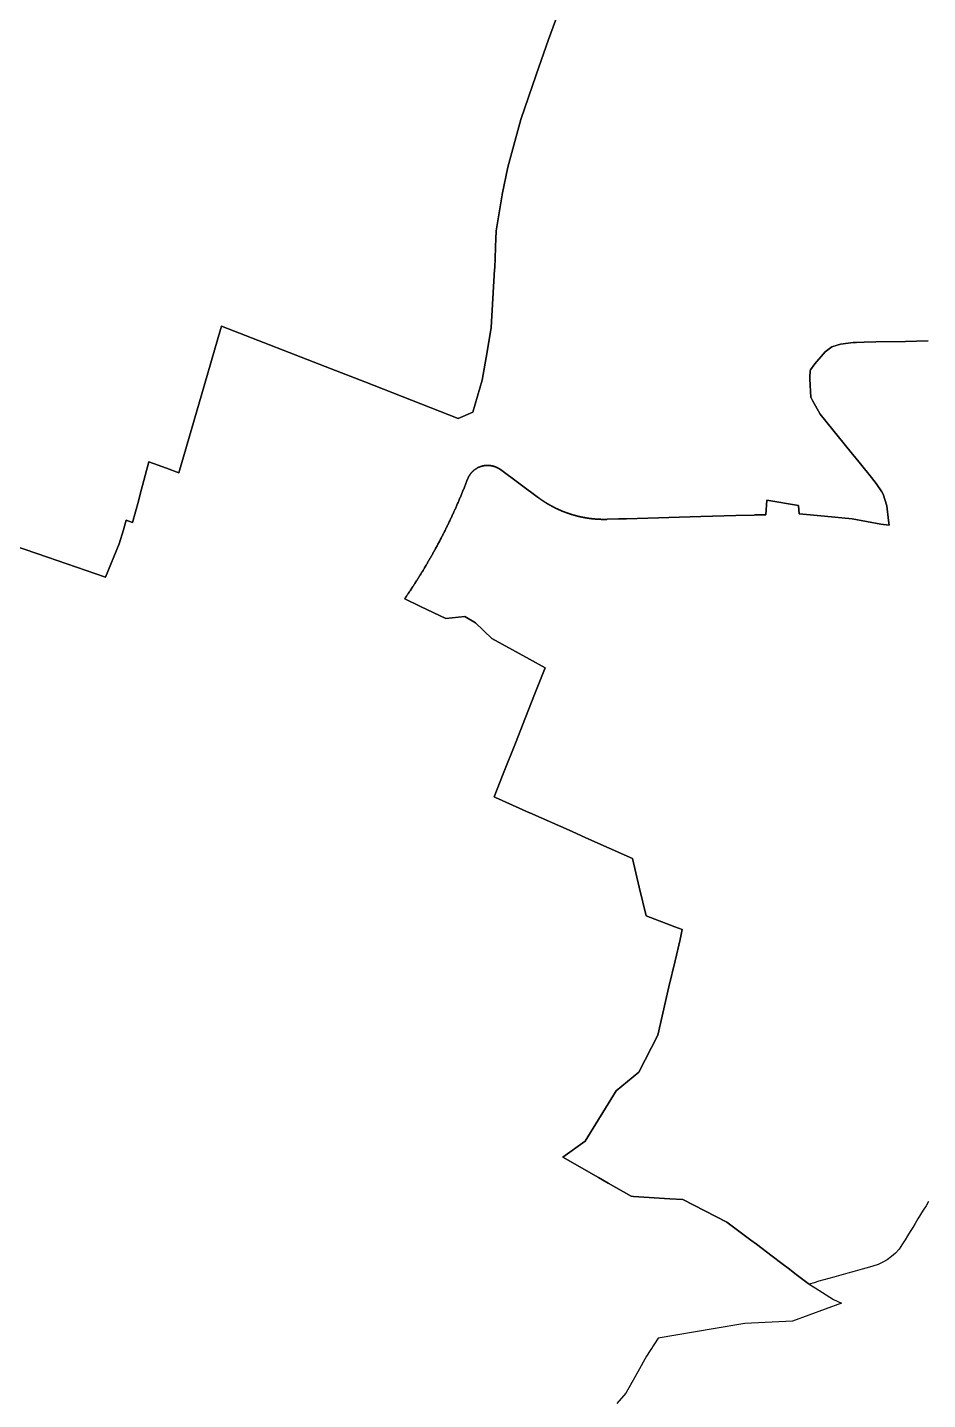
# Model space of a CAD drawing. Header units: inches. Extents: x 130170 to 284068, y 377793 to 804530.
# Drawn here: x 197570 to 199203, y 679098 to 681586 of the extents above; entities that cross this region are included whole.
import ezdxf

# ---------------------------------------------------------------- set-up
doc = ezdxf.new("R2010")
doc.units = ezdxf.units.IN
doc.header["$MEASUREMENT"] = 0
doc.layers.add('muni_il', color=7, linetype='Continuous')

msp = doc.modelspace()

# ---------------------------------------------------------------- linework, layer by layer
at = {"layer": 'muni_il'}
for points in [[(197481.8, 680667.7), (197606, 680625.5), (197711.4, 680589.1), (197711.4, 680589.3), (197735.8, 680649.4), (197743.6, 680675.1), (197743.7, 680675), (197745.6, 680681.4), (197748.8, 680692.2), (197760.2, 680688), (197770.8, 680726.9), (197774.3, 680739.9), (197790, 680798.3), (197821.9, 680786.9), (197844.4, 680778.6), (197885.7, 680921.4), (197919.6, 681038.4), (197921.4, 681044.2), (198120.4, 680966.6), (198181.7, 680943.6), (198351.2, 680876.6), (198351.3, 680876.6), (198377.5, 680888.2), (198394.5, 680946.1), (198403.4, 680997.9), (198410.7, 681041.8), (198416.9, 681146.9), (198417.3, 681149.9), (198419.5, 681204.5), (198420.1, 681214.7), (198420.2, 681216.9), (198431, 681282.6), (198431.1, 681282.7), (198430.8, 681282.8), (198441.2, 681332.5), (198464.5, 681419), (198492.5, 681500), (198514.8, 681563.8), (198585.2, 681755.1)], [(198585.2, 681755.1), (198514.8, 681563.8), (198492.5, 681500), (198464.5, 681419), (198441.2, 681332.5), (198430.8, 681282.8), (198431.1, 681282.7), (198431, 681282.6), (198420.2, 681216.9), (198420.1, 681214.7), (198419.5, 681204.5), (198417.3, 681149.9), (198416.9, 681146.9), (198410.7, 681041.8), (198403.4, 680997.9), (198394.5, 680946.1), (198377.5, 680888.2), (198351.3, 680876.6), (198351.2, 680876.6), (198181.7, 680943.6), (198120.4, 680966.6), (197921.4, 681044.2), (197919.6, 681038.4), (197885.7, 680921.4), (197844.4, 680778.6), (197821.9, 680786.9), (197790, 680798.3), (197774.3, 680739.9), (197770.8, 680726.9), (197760.2, 680688), (197748.8, 680692.2), (197745.6, 680681.4), (197743.7, 680675), (197743.6, 680675.1), (197735.8, 680649.4), (197711.4, 680589.3), (197711.4, 680589.1), (197606, 680625.5), (197481.8, 680667.7)], [(199203.8, 681017.4), (199182.7, 681017.1), (199162.5, 681016.6), (199108.7, 681015.8), (199087.6, 681015.2), (199073.7, 681014.9), (199067.7, 681014.8), (199044.5, 681011.9), (199031, 681007.4), (199028.7, 681006.5), (199016.8, 680997.6), (198998.1, 680976.1), (198990.3, 680965.2), (198989.4, 680963.9), (198989, 680951.3), (198988.9, 680948.6), (198991.1, 680915), (198991.1, 680914.8), (198991.1, 680914.8), (198991.2, 680914.6), (198993.9, 680909.7), (199007.8, 680884.6), (199063.9, 680815.3), (199080.7, 680794.6), (199100.7, 680769.8), (199109.5, 680758.8), (199119.4, 680744.1), (199122.3, 680739.5), (199128.6, 680718.4), (199131.9, 680691.9), (199132.7, 680683.6), (199118, 680685.1), (199065.7, 680695.1), (199015.4, 680699.8), (198969.5, 680704.1), (198968.6, 680719), (198910.8, 680728.7), (198909.1, 680702.1), (198908, 680702.1), (198907, 680702.1), (198906, 680702.1), (198904.9, 680702.1), (198903.9, 680702.1), (198902.9, 680702.1), (198901.8, 680702.1), (198900.8, 680702.1), (198899.8, 680702.1), (198898.7, 680702.1), (198897.7, 680702.1), (198896.7, 680702), (198895.6, 680702), (198894.6, 680702), (198893.6, 680702), (198892.5, 680702), (198891.5, 680701.9), (198890.5, 680701.9), (198889.4, 680701.9), (198888.3, 680701.8), (198854.6, 680700.9), (198791.5, 680699), (198656.7, 680695.1), (198642, 680694.7), (198621.5, 680694.1), (198621, 680694), (198620.7, 680694), (198620.3, 680694), (198620, 680694), (198619.7, 680694), (198619.3, 680694), (198619, 680694), (198618.6, 680694), (198618.3, 680694), (198617.9, 680694), (198617.6, 680694), (198617.2, 680694), (198616.9, 680694), (198616.5, 680694), (198616.2, 680694), (198615.9, 680694), (198615.5, 680694), (198615.2, 680694), (198614.8, 680694), (198614.5, 680694), (198614.1, 680694), (198613.8, 680694), (198613.4, 680694), (198613.1, 680694), (198612.8, 680694), (198612.4, 680694), (198612.1, 680694), (198611.7, 680694), (198611.4, 680694), (198611, 680694), (198610.7, 680694), (198610.3, 680694), (198610, 680694.1), (198609.7, 680694.1), (198609.3, 680694.1), (198609, 680694.1), (198608.6, 680694.1), (198608.3, 680694.1), (198607.9, 680694.1), (198607.6, 680694.1), (198607.2, 680694.2), (198606.9, 680694.2), (198606.5, 680694.2), (198606.2, 680694.2), (198605.9, 680694.2), (198605.5, 680694.2), (198605.2, 680694.3), (198604.8, 680694.3), (198604.5, 680694.3), (198604.1, 680694.3), (198603.8, 680694.3), (198603.4, 680694.3), (198603.1, 680694.4), (198602.8, 680694.4), (198602.4, 680694.4), (198602.1, 680694.4), (198601.7, 680694.5), (198601.4, 680694.5), (198601, 680694.5), (198600.7, 680694.5), (198600.4, 680694.6), (198600, 680694.6), (198599.7, 680694.6), (198599.3, 680694.6), (198599, 680694.7), (198598.6, 680694.7), (198598.3, 680694.7), (198597.9, 680694.8), (198597.6, 680694.8), (198597.3, 680694.8), (198596.9, 680694.9), (198596.6, 680694.9), (198596.2, 680694.9), (198595.9, 680695), (198595.5, 680695), (198595.2, 680695), (198594.9, 680695.1), (198594.5, 680695.1), (198594.2, 680695.1), (198593.8, 680695.2), (198593.5, 680695.2), (198593.1, 680695.2), (198592.8, 680695.3), (198592.5, 680695.3), (198592.1, 680695.4), (198591.8, 680695.4), (198591.4, 680695.4), (198591.1, 680695.5), (198590.7, 680695.5), (198590.4, 680695.6), (198590.1, 680695.6), (198589.7, 680695.7), (198589.4, 680695.7), (198589, 680695.8), (198588.7, 680695.8), (198588.4, 680695.8), (198587.9, 680695.9), (198587.5, 680696), (198587.2, 680696), (198586.8, 680696.1), (198586.5, 680696.1), (198586.2, 680696.2), (198585.8, 680696.2), (198585.5, 680696.3), (198585.1, 680696.3), (198584.8, 680696.4), (198584.5, 680696.4), (198584.1, 680696.5), (198583.8, 680696.5), (198583.4, 680696.6), (198583.1, 680696.6), (198582.8, 680696.7), (198582.4, 680696.8), (198582.1, 680696.8), (198581.7, 680696.9), (198581.4, 680696.9), (198581.1, 680697), (198580.7, 680697.1), (198580.4, 680697.1), (198580, 680697.2), (198579.7, 680697.2), (198579.4, 680697.3), (198579, 680697.4), (198578.7, 680697.4), (198578.3, 680697.5), (198578, 680697.6), (198577.7, 680697.6), (198577.3, 680697.7), (198577, 680697.8), (198576.7, 680697.8), (198576.3, 680697.9), (198576, 680698), (198575.6, 680698), (198575.3, 680698.1), (198575, 680698.2), (198574.6, 680698.2), (198574.3, 680698.3), (198573.9, 680698.4), (198573.6, 680698.4), (198573.3, 680698.5), (198572.9, 680698.6), (198572.6, 680698.7), (198572.3, 680698.7), (198571.9, 680698.8), (198571.6, 680698.9), (198571.3, 680699), (198570.9, 680699), (198570.6, 680699.1), (198570.2, 680699.2), (198569.9, 680699.3), (198569.6, 680699.4), (198569.2, 680699.4), (198568.9, 680699.5), (198568.6, 680699.6), (198568.2, 680699.7), (198567.9, 680699.8), (198567.6, 680699.8), (198567.2, 680699.9), (198566.9, 680700), (198566.6, 680700.1), (198566.2, 680700.2), (198565.9, 680700.3), (198565.6, 680700.4), (198565.2, 680700.4), (198564.9, 680700.5), (198564.6, 680700.6), (198564.2, 680700.7), (198563.9, 680700.8), (198563.6, 680700.9), (198563.2, 680701), (198562.9, 680701.1), (198562.6, 680701.2), (198562.2, 680701.3), (198561.9, 680701.3), (198561.6, 680701.4), (198561.2, 680701.5), (198560.9, 680701.6), (198560.6, 680701.7), (198560.2, 680701.8), (198559.9, 680701.9), (198559.6, 680702), (198559.2, 680702.1), (198558.9, 680702.2), (198558.6, 680702.3), (198558.2, 680702.4), (198557.9, 680702.5), (198557.6, 680702.6), (198557.3, 680702.7), (198556.9, 680702.8), (198556.6, 680702.9), (198556.3, 680703), (198555.9, 680703.1), (198555.5, 680703.3), (198555.1, 680703.4), (198554.8, 680703.5), (198554.5, 680703.6), (198554.2, 680703.7), (198553.8, 680703.8), (198553.5, 680703.9), (198553.2, 680704), (198552.9, 680704.1), (198552.5, 680704.2), (198552.2, 680704.3), (198551.9, 680704.4), (198551.5, 680704.5), (198551.2, 680704.6), (198550.9, 680704.8), (198550.6, 680704.9), (198550.2, 680705), (198549.9, 680705.1), (198549.6, 680705.2), (198549.3, 680705.3), (198548.9, 680705.4), (198548.6, 680705.6), (198548.3, 680705.7), (198548, 680705.8), (198547.6, 680705.9), (198547.3, 680706), (198547, 680706.1), (198546.7, 680706.3), (198546.3, 680706.4), (198546, 680706.5), (198545.7, 680706.6), (198545.4, 680706.7), (198545, 680706.9), (198544.7, 680707), (198544.4, 680707.1), (198544.1, 680707.2), (198543.8, 680707.4), (198543.4, 680707.5), (198543.1, 680707.6), (198542.8, 680707.7), (198542.5, 680707.9), (198542.2, 680708), (198541.8, 680708.1), (198541.5, 680708.2), (198541.2, 680708.4), (198540.9, 680708.5), (198540.6, 680708.6), (198540.2, 680708.8), (198539.9, 680708.9), (198539.6, 680709), (198539.3, 680709.1), (198539, 680709.3), (198538.6, 680709.4), (198538.3, 680709.5), (198538, 680709.7), (198537.7, 680709.8), (198537.4, 680709.9), (198537.1, 680710.1), (198536.7, 680710.2), (198536.4, 680710.4), (198536.1, 680710.5), (198535.8, 680710.6), (198535.5, 680710.8), (198535.2, 680710.9), (198534.8, 680711), (198534.5, 680711.2), (198534.2, 680711.3), (198533.9, 680711.5), (198533.6, 680711.6), (198533.3, 680711.7), (198532.9, 680711.9), (198532.6, 680712), (198532.3, 680712.2), (198532, 680712.3), (198531.7, 680712.5), (198531.4, 680712.6), (198531.1, 680712.8), (198530.8, 680712.9), (198530.4, 680713), (198530.1, 680713.2), (198529.8, 680713.3), (198529.5, 680713.5), (198529.2, 680713.6), (198528.9, 680713.8), (198528.6, 680713.9), (198528.3, 680714.1), (198528, 680714.2), (198527.6, 680714.4), (198527.3, 680714.5), (198527, 680714.7), (198526.7, 680714.9), (198526.4, 680715), (198526.1, 680715.2), (198525.8, 680715.3), (198525.5, 680715.5), (198525.2, 680715.6), (198524.7, 680715.8), (198524.4, 680716), (198524.1, 680716.2), (198523.8, 680716.3), (198523.5, 680716.5), (198523.2, 680716.6), (198522.9, 680716.8), (198522.6, 680717), (198522.3, 680717.1), (198522, 680717.3), (198521.7, 680717.4), (198521.4, 680717.6), (198521.1, 680717.8), (198520.8, 680717.9), (198520.5, 680718.1), (198520.2, 680718.3), (198519.9, 680718.4), (198519.6, 680718.6), (198519.3, 680718.8), (198519, 680718.9), (198518.7, 680719.1), (198518.4, 680719.3), (198518.1, 680719.4), (198517.8, 680719.6), (198517.5, 680719.8), (198517.2, 680719.9), (198516.9, 680720.1), (198516.6, 680720.3), (198516.3, 680720.4), (198516, 680720.6), (198515.7, 680720.8), (198515.4, 680721), (198515.1, 680721.1), (198514.8, 680721.3), (198514.5, 680721.5), (198514.2, 680721.7), (198513.9, 680721.8), (198513.6, 680722), (198513.3, 680722.2), (198513, 680722.4), (198512.7, 680722.5), (198512.4, 680722.7), (198512.1, 680722.9), (198511.8, 680723.1), (198511.5, 680723.3), (198511.2, 680723.4), (198510.9, 680723.6), (198510.6, 680723.8), (198510.3, 680724), (198510, 680724.2), (198509.7, 680724.3), (198509.5, 680724.5), (198509.2, 680724.7), (198508.9, 680724.9), (198508.6, 680725.1), (198508.3, 680725.3), (198508, 680725.4), (198507.7, 680725.6), (198507.4, 680725.8), (198507.1, 680726), (198506.8, 680726.2), (198506.5, 680726.4), (198506.3, 680726.6), (198506, 680726.8), (198505.7, 680726.9), (198505.4, 680727.1), (198505.1, 680727.3), (198504.8, 680727.5), (198504.5, 680727.7), (198504.2, 680727.9), (198504, 680728.1), (198503.7, 680728.3), (198503.4, 680728.5), (198503.1, 680728.7), (198502.8, 680728.9), (198502.5, 680729.1), (198502.2, 680729.3), (198502, 680729.5), (198501.7, 680729.6), (198501.4, 680729.8), (198501.1, 680730), (198500.8, 680730.2), (198500.5, 680730.4), (198500.3, 680730.6), (198500, 680730.8), (198499.7, 680731), (198499.4, 680731.2), (198499.1, 680731.4), (198498.9, 680731.6), (198498.6, 680731.8), (198498.3, 680732), (198498, 680732.2), (198497.7, 680732.4), (198497.5, 680732.7), (198497.2, 680732.9), (198496.9, 680733.1), (198427.7, 680784.2), (198427.6, 680784.2), (198427.6, 680784.2), (198427.5, 680784.3), (198427.5, 680784.3), (198427.4, 680784.4), (198427.4, 680784.4), (198427.3, 680784.4), (198427.2, 680784.5), (198427.2, 680784.5), (198427.1, 680784.6), (198427.1, 680784.6), (198427, 680784.6), (198427, 680784.7), (198426.9, 680784.7), (198426.9, 680784.7), (198426.8, 680784.8), (198426.8, 680784.8), (198426.7, 680784.9), (198426.6, 680784.9), (198426.6, 680784.9), (198426.5, 680785), (198426.5, 680785), (198426.4, 680785.1), (198426.4, 680785.1), (198426.3, 680785.1), (198426.3, 680785.2), (198426.2, 680785.2), (198426.1, 680785.2), (198426.1, 680785.3), (198426, 680785.3), (198426, 680785.4), (198425.9, 680785.4), (198425.9, 680785.4), (198425.8, 680785.5), (198425.7, 680785.5), (198425.7, 680785.5), (198425.6, 680785.6), (198425.6, 680785.6), (198425.5, 680785.6), (198425.5, 680785.7), (198425.4, 680785.7), (198425.3, 680785.8), (198425.3, 680785.8), (198425.2, 680785.8), (198425.2, 680785.9), (198425.1, 680785.9), (198425.1, 680785.9), (198425, 680786), (198424.9, 680786), (198424.9, 680786), (198424.8, 680786.1), (198424.8, 680786.1), (198424.7, 680786.1), (198424.7, 680786.2), (198424.6, 680786.2), (198424.5, 680786.2), (198424.5, 680786.3), (198424.4, 680786.3), (198424.4, 680786.3), (198424.3, 680786.4), (198424.3, 680786.4), (198424.2, 680786.5), (198424.1, 680786.5), (198424.1, 680786.5), (198424, 680786.6), (198424, 680786.6), (198423.9, 680786.6), (198423.9, 680786.7), (198423.8, 680786.7), (198423.7, 680786.7), (198423.7, 680786.8), (198423.6, 680786.8), (198423.6, 680786.8), (198423.5, 680786.9), (198423.4, 680786.9), (198423.4, 680786.9), (198423.3, 680786.9), (198423.3, 680787), (198423.2, 680787), (198423.1, 680787), (198423.1, 680787.1), (198423, 680787.1), (198423, 680787.1), (198422.9, 680787.2), (198422.8, 680787.2), (198422.8, 680787.2), (198422.7, 680787.3), (198422.7, 680787.3), (198422.6, 680787.3), (198422.6, 680787.4), (198422.5, 680787.4), (198422.4, 680787.4), (198422.4, 680787.5), (198422.3, 680787.5), (198422.3, 680787.5), (198422.2, 680787.5), (198422.1, 680787.6), (198422.1, 680787.6), (198422, 680787.6), (198422, 680787.7), (198421.9, 680787.7), (198421.8, 680787.7), (198421.8, 680787.8), (198421.7, 680787.8), (198421.7, 680787.8), (198421.6, 680787.8), (198421.5, 680787.9), (198421.5, 680787.9), (198421.4, 680787.9), (198421.3, 680788), (198421.3, 680788), (198421.2, 680788), (198421.2, 680788.1), (198421.1, 680788.1), (198421, 680788.1), (198421, 680788.1), (198420.9, 680788.2), (198420.9, 680788.2), (198420.8, 680788.2), (198420.7, 680788.2), (198420.7, 680788.3), (198420.6, 680788.3), (198420.6, 680788.3), (198420.5, 680788.4), (198420.4, 680788.4), (198420.4, 680788.4), (198420.3, 680788.4), (198420.2, 680788.5), (198420.2, 680788.5), (198420.1, 680788.5), (198420.1, 680788.6), (198420, 680788.6), (198419.9, 680788.6), (198419.9, 680788.6), (198419.8, 680788.7), (198419.8, 680788.7), (198419.7, 680788.7), (198419.6, 680788.7), (198419.6, 680788.8), (198419.5, 680788.8), (198419.4, 680788.8), (198419.4, 680788.8), (198419.3, 680788.9), (198419.3, 680788.9), (198419.2, 680788.9), (198419.1, 680788.9), (198419.1, 680789), (198419, 680789), (198418.9, 680789), (198418.9, 680789), (198418.8, 680789.1), (198418.8, 680789.1), (198418.7, 680789.1), (198418.6, 680789.1), (198418.6, 680789.2), (198418.5, 680789.2), (198418.4, 680789.2), (198418.4, 680789.2), (198418.3, 680789.3), (198418.3, 680789.3), (198418.2, 680789.3), (198418.1, 680789.3), (198418.1, 680789.4), (198418, 680789.4), (198417.9, 680789.4), (198417.9, 680789.4), (198417.8, 680789.4), (198417.8, 680789.5), (198417.7, 680789.5), (198417.6, 680789.5), (198417.6, 680789.5), (198417.5, 680789.6), (198417.4, 680789.6), (198417.4, 680789.6), (198417.3, 680789.6), (198417.2, 680789.6), (198417.2, 680789.7), (198417.1, 680789.7), (198417.1, 680789.7), (198417, 680789.7), (198416.9, 680789.8), (198416.9, 680789.8), (198416.8, 680789.8), (198416.7, 680789.8), (198416.7, 680789.8), (198416.6, 680789.9), (198416.5, 680789.9), (198416.5, 680789.9), (198416.4, 680789.9), (198416.4, 680789.9), (198416.3, 680790), (198416.2, 680790), (198416.2, 680790), (198416.1, 680790), (198416, 680790), (198415.9, 680790.1), (198415.9, 680790.1), (198415.8, 680790.1), (198415.7, 680790.1), (198415.7, 680790.2), (198415.6, 680790.2), (198415.6, 680790.2), (198415.5, 680790.2), (198415.4, 680790.2), (198415.4, 680790.2), (198415.3, 680790.3), (198415.2, 680790.3), (198415.2, 680790.3), (198415.1, 680790.3), (198415, 680790.3), (198415, 680790.4), (198414.9, 680790.4), (198414.8, 680790.4), (198414.8, 680790.4), (198414.7, 680790.4), (198414.6, 680790.4), (198414.6, 680790.5), (198414.5, 680790.5), (198414.5, 680790.5), (198414.4, 680790.5), (198414.3, 680790.5), (198414.3, 680790.6), (198414.2, 680790.6), (198414.1, 680790.6), (198414.1, 680790.6), (198414, 680790.6), (198413.9, 680790.6), (198413.9, 680790.7), (198413.8, 680790.7), (198413.7, 680790.7), (198413.7, 680790.7), (198413.6, 680790.7), (198413.5, 680790.7), (198413.5, 680790.7), (198413.4, 680790.8), (198413.3, 680790.8), (198413.3, 680790.8), (198413.2, 680790.8), (198413.1, 680790.8), (198413.1, 680790.8), (198413, 680790.9), (198413, 680790.9), (198412.9, 680790.9), (198412.8, 680790.9), (198412.8, 680790.9), (198412.7, 680790.9), (198412.6, 680790.9), (198412.6, 680791), (198412.5, 680791), (198412.4, 680791), (198412.4, 680791), (198412.3, 680791), (198412.2, 680791), (198412.2, 680791), (198412.1, 680791), (198412, 680791.1), (198412, 680791.1), (198411.9, 680791.1), (198411.8, 680791.1), (198411.8, 680791.1), (198411.7, 680791.1), (198411.6, 680791.1), (198411.6, 680791.2), (198411.5, 680791.2), (198411.4, 680791.2), (198411.4, 680791.2), (198411.3, 680791.2), (198411.2, 680791.2), (198411.2, 680791.2), (198411.1, 680791.2), (198411, 680791.2), (198411, 680791.3), (198410.9, 680791.3), (198410.8, 680791.3), (198410.8, 680791.3), (198410.7, 680791.3), (198410.6, 680791.3), (198410.6, 680791.3), (198410.5, 680791.3), (198410.4, 680791.3), (198410.4, 680791.4), (198410.3, 680791.4), (198410.2, 680791.4), (198410.2, 680791.4), (198410.1, 680791.4), (198410, 680791.4), (198410, 680791.4), (198409.9, 680791.4), (198409.8, 680791.4), (198409.8, 680791.4), (198409.7, 680791.5), (198409.6, 680791.5), (198409.6, 680791.5), (198409.5, 680791.5), (198409.4, 680791.5), (198409.4, 680791.5), (198409.3, 680791.5), (198409.2, 680791.5), (198409.2, 680791.5), (198409.1, 680791.5), (198409, 680791.5), (198409, 680791.5), (198408.9, 680791.6), (198408.8, 680791.6), (198408.8, 680791.6), (198408.7, 680791.6), (198408.6, 680791.6), (198408.6, 680791.6), (198408.5, 680791.6), (198408.4, 680791.6), (198408.4, 680791.6), (198408.3, 680791.6), (198408.2, 680791.6), (198408.2, 680791.6), (198408.1, 680791.6), (198408, 680791.6), (198408, 680791.6), (198407.9, 680791.7), (198407.8, 680791.7), (198407.8, 680791.7), (198407.7, 680791.7), (198407.6, 680791.7), (198407.6, 680791.7), (198407.5, 680791.7), (198407.4, 680791.7), (198407.4, 680791.7), (198407.3, 680791.7), (198407.2, 680791.7), (198407.2, 680791.7), (198407.1, 680791.7), (198407, 680791.7), (198407, 680791.7), (198406.9, 680791.7), (198406.8, 680791.7), (198406.8, 680791.7), (198406.7, 680791.7), (198406.6, 680791.7), (198406.6, 680791.8), (198406.5, 680791.8), (198406.4, 680791.8), (198406.4, 680791.8), (198406.3, 680791.8), (198406.2, 680791.8), (198406.2, 680791.8), (198406.1, 680791.8), (198406, 680791.8), (198406, 680791.8), (198405.9, 680791.8), (198405.8, 680791.8), (198405.8, 680791.8), (198405.7, 680791.8), (198405.6, 680791.8), (198405.6, 680791.8), (198405.5, 680791.8), (198405.4, 680791.8), (198405.4, 680791.8), (198405.3, 680791.8), (198405.2, 680791.8), (198405.2, 680791.8), (198405.1, 680791.8), (198405, 680791.8), (198405, 680791.8), (198404.9, 680791.8), (198404.8, 680791.8), (198404.7, 680791.8), (198404.7, 680791.8), (198404.6, 680791.8), (198404.5, 680791.8), (198404.5, 680791.8), (198404.4, 680791.8), (198404.3, 680791.8), (198404.3, 680791.8), (198404.2, 680791.8), (198404.1, 680791.8), (198404.1, 680791.8), (198404, 680791.8), (198403.9, 680791.8), (198403.9, 680791.8), (198403.8, 680791.8), (198403.7, 680791.8), (198403.7, 680791.8), (198403.6, 680791.8), (198403.5, 680791.8), (198403.5, 680791.8), (198403.4, 680791.8), (198403.3, 680791.8), (198403.3, 680791.8), (198403.2, 680791.8), (198403.1, 680791.8), (198403.1, 680791.8), (198403, 680791.8), (198402.9, 680791.8), (198402.9, 680791.8), (198402.8, 680791.8), (198402.7, 680791.8), (198402.7, 680791.8), (198402.6, 680791.8), (198402.5, 680791.8), (198402.5, 680791.8), (198402.4, 680791.8), (198402.3, 680791.8), (198402.3, 680791.7), (198402.2, 680791.7), (198402.1, 680791.7), (198402.1, 680791.7), (198402, 680791.7), (198401.9, 680791.7), (198401.9, 680791.7), (198401.8, 680791.7), (198401.7, 680791.7), (198401.7, 680791.7), (198401.6, 680791.7), (198401.5, 680791.7), (198401.5, 680791.7), (198401.4, 680791.7), (198401.3, 680791.7), (198401.3, 680791.7), (198401.2, 680791.7), (198401.1, 680791.7), (198401.1, 680791.7), (198401, 680791.7), (198400.9, 680791.7), (198400.9, 680791.6), (198400.8, 680791.6), (198400.7, 680791.6), (198400.7, 680791.6), (198400.6, 680791.6), (198400.5, 680791.6), (198400.5, 680791.6), (198400.4, 680791.6), (198400.3, 680791.6), (198400.3, 680791.6), (198400.2, 680791.6), (198400.1, 680791.6), (198400.1, 680791.6), (198400, 680791.6), (198399.9, 680791.5), (198399.9, 680791.5), (198399.8, 680791.5), (198399.7, 680791.5), (198399.7, 680791.5), (198399.6, 680791.5), (198399.5, 680791.5), (198399.5, 680791.5), (198399.4, 680791.5), (198399.3, 680791.5), (198399.3, 680791.5), (198399.2, 680791.5), (198399.1, 680791.4), (198399.1, 680791.4), (198399, 680791.4), (198398.9, 680791.4), (198398.9, 680791.4), (198398.8, 680791.4), (198398.7, 680791.4), (198398.7, 680791.4), (198398.6, 680791.4), (198398.5, 680791.4), (198398.5, 680791.3), (198398.4, 680791.3), (198398.3, 680791.3), (198398.3, 680791.3), (198398.2, 680791.3), (198398.1, 680791.3), (198398.1, 680791.3), (198398, 680791.3), (198397.9, 680791.3), (198397.9, 680791.3), (198397.8, 680791.2), (198397.7, 680791.2), (198397.7, 680791.2), (198397.6, 680791.2), (198397.5, 680791.2), (198397.5, 680791.2), (198397.4, 680791.2), (198397.3, 680791.2), (198397.2, 680791.1), (198397.2, 680791.1), (198397.1, 680791.1), (198397, 680791.1), (198397, 680791.1), (198396.9, 680791.1), (198396.9, 680791.1), (198396.8, 680791.1), (198396.7, 680791), (198396.7, 680791), (198396.6, 680791), (198396.5, 680791), (198396.5, 680791), (198396.4, 680791), (198396.3, 680791), (198396.3, 680790.9), (198396.2, 680790.9), (198396.1, 680790.9), (198396.1, 680790.9), (198396, 680790.9), (198395.9, 680790.9), (198395.9, 680790.9), (198395.8, 680790.8), (198395.7, 680790.8), (198395.7, 680790.8), (198395.6, 680790.8), (198395.5, 680790.8), (198395.5, 680790.8), (198395.4, 680790.8), (198395.3, 680790.7), (198395.3, 680790.7), (198395.2, 680790.7), (198395.1, 680790.7), (198395.1, 680790.7), (198395, 680790.7), (198394.9, 680790.6), (198394.9, 680790.6), (198394.8, 680790.6), (198394.8, 680790.6), (198394.7, 680790.6), (198394.6, 680790.6), (198394.6, 680790.5), (198394.5, 680790.5), (198394.4, 680790.5), (198394.4, 680790.5), (198394.3, 680790.5), (198394.2, 680790.5), (198394.2, 680790.4), (198394.1, 680790.4), (198394, 680790.4), (198393.3, 680790.2), (198392.7, 680790), (198392, 680789.8), (198391.4, 680789.6), (198390.8, 680789.3), (198390.1, 680789.1), (198389.5, 680788.8), (198388.9, 680788.6), (198388.2, 680788.3), (198387.6, 680788), (198387, 680787.7), (198386.4, 680787.4), (198385.8, 680787.1), (198385.2, 680786.7), (198384.6, 680786.4), (198384, 680786.1), (198383.5, 680785.7), (198382.9, 680785.3), (198382.3, 680784.9), (198381.8, 680784.5), (198381.2, 680784.1), (198380.7, 680783.7), (198380.1, 680783.3), (198379.6, 680782.9), (198379.1, 680782.5), (198378.6, 680782), (198378.1, 680781.5), (198377.6, 680781.1), (198377.1, 680780.6), (198376.6, 680780.1), (198376.1, 680779.6), (198375.7, 680779.1), (198375.2, 680778.6), (198374.8, 680778.1), (198374.3, 680777.6), (198373.9, 680777.1), (198373.5, 680776.5), (198373.1, 680776), (198372.7, 680775.4), (198372.3, 680774.9), (198371.9, 680774.3), (198371.5, 680773.7), (198371.2, 680773.2), (198370.8, 680772.6), (198370.5, 680772), (198370.1, 680771.4), (198369.8, 680770.8), (198369.5, 680770.2), (198369.2, 680769.6), (198368.9, 680769), (198368.7, 680768.3), (198368.4, 680767.7), (198368, 680766.7), (198366.9, 680763.8), (198366.3, 680762.2), (198365.6, 680760.5), (198365, 680758.9), (198364.3, 680757.3), (198363.7, 680755.6), (198363, 680754), (198362.4, 680752.3), (198361.7, 680750.7), (198361.1, 680749), (198360.4, 680747.4), (198359.7, 680745.8), (198359.1, 680744.1), (198358.4, 680742.5), (198357.7, 680740.9), (198357.1, 680739.2), (198356.4, 680737.6), (198355.7, 680736), (198355, 680734.3), (198354.3, 680732.7), (198353.6, 680731.1), (198352.9, 680729.5), (198352.2, 680727.8), (198351.5, 680726.2), (198350.8, 680724.6), (198350.1, 680723), (198349.4, 680721.3), (198348.7, 680719.7), (198348, 680718.1), (198347.3, 680716.5), (198346.6, 680714.9), (198345.9, 680713.3), (198345.1, 680711.7), (198344.4, 680710), (198343.2, 680707.3), (198342.4, 680705.7), (198341.7, 680704.1), (198340.9, 680702.5), (198340.2, 680700.9), (198339.5, 680699.2), (198338.7, 680697.6), (198338, 680696), (198337.2, 680694.4), (198336.4, 680692.8), (198335.7, 680691.3), (198334.9, 680689.7), (198334.2, 680688.1), (198333.4, 680686.5), (198332.6, 680684.9), (198331.9, 680683.3), (198331.1, 680681.7), (198330.3, 680680.1), (198329.5, 680678.5), (198328.7, 680676.9), (198328, 680675.4), (198327.2, 680673.8), (198326.4, 680672.2), (198325.6, 680670.6), (198324.8, 680669), (198324, 680667.5), (198323.2, 680665.9), (198322.4, 680664.3), (198321.6, 680662.8), (198320.8, 680661.2), (198319.9, 680659.6), (198319.1, 680658), (198318.3, 680656.5), (198317.5, 680654.9), (198316.1, 680652.2), (198315.2, 680650.7), (198314.4, 680649.1), (198313.6, 680647.5), (198312.7, 680646), (198311.9, 680644.4), (198311.1, 680642.9), (198310.2, 680641.3), (198309.4, 680639.8), (198308.5, 680638.2), (198307.7, 680636.7), (198306.8, 680635.1), (198305.9, 680633.6), (198305.1, 680632), (198304.2, 680630.5), (198303.4, 680629), (198302.5, 680627.4), (198301.6, 680625.9), (198300.7, 680624.4), (198299.9, 680622.8), (198299, 680621.3), (198298.1, 680619.8), (198297.2, 680618.2), (198296.3, 680616.7), (198295.4, 680615.2), (198294.6, 680613.6), (198293.7, 680612.1), (198292.8, 680610.6), (198291.9, 680609.1), (198291, 680607.6), (198290, 680606), (198289.1, 680604.5), (198288.2, 680603), (198287.3, 680601.5), (198285.7, 680598.9), (198284.8, 680597.4), (198283.9, 680595.9), (198283, 680594.4), (198282, 680592.9), (198281.1, 680591.4), (198280.2, 680589.9), (198279.2, 680588.4), (198278.3, 680586.9), (198277.4, 680585.4), (198276.4, 680583.9), (198275.5, 680582.4), (198274.5, 680580.9), (198273.6, 680579.4), (198272.6, 680577.9), (198271.7, 680576.4), (198270.7, 680575), (198269.7, 680573.5), (198268.8, 680572), (198267.8, 680570.5), (198266.8, 680569), (198265.9, 680567.6), (198264.9, 680566.1), (198263.9, 680564.6), (198262.9, 680563.1), (198262, 680561.7), (198261, 680560.2), (198260, 680558.7), (198259, 680557.3), (198258, 680555.8), (198257, 680554.4), (198256, 680552.9), (198255, 680551.4), (198254, 680550), (198282.7, 680536.2), (198328.8, 680513.9), (198363, 680518), (198382.6, 680506.2), (198412.1, 680478.1), (198480.2, 680440.3), (198508.8, 680424.8), (198489.4, 680376.1), (198473.1, 680334.6), (198454.8, 680288.4), (198432.8, 680232.6), (198416.1, 680190.8), (198418.5, 680189.7), (198480.6, 680162.1), (198481, 680161.8), (198557.6, 680127.9), (198582.8, 680116.6), (198667.3, 680078.9), (198679.7, 680026.9), (198692.1, 679974.9), (198744.4, 679955.2), (198757.6, 679950.1), (198753.5, 679931.9), (198744.5, 679893.6), (198733.3, 679846.2), (198713, 679758.7), (198678.6, 679691.8), (198637.4, 679657.6), (198581.7, 679566.6), (198541, 679537.6), (198605.4, 679500.8), (198623, 679490.4), (198665, 679466.6), (198668.9, 679466.2), (198735.3, 679462.2), (198758.6, 679460.5), (198838.4, 679419.8), (198882.1, 679386.9), (198892.1, 679379.6), (198920.7, 679357.9), (198938.3, 679344.7), (198952, 679334.1), (198962.1, 679326.6), (198986.1, 679308.4), (198987.7, 679307.3), (198998.4, 679300.5), (199032, 679279.6), (199046.3, 679272.5), (198957.6, 679240.1), (198870.9, 679236), (198813.8, 679226.1), (198714, 679209.1), (198693, 679176.8), (198676.7, 679148.3), (198655.3, 679109.4), (198638.8, 679090.8)], [(199204.6, 679457.3), (199199.8, 679449.3), (199194.9, 679441.3), (199190, 679433.4), (199185.1, 679425.4), (199180.2, 679417.4), (199175.6, 679409.9), (199171, 679402.5), (199166.4, 679395.1), (199161.9, 679387.6), (199157.3, 679380.2), (199154.1, 679375.5), (199150.9, 679370.9), (199144.6, 679363.6), (199137.3, 679357.3), (199129.6, 679351.6), (199121.5, 679346.8), (199112.7, 679342.7), (199103.6, 679339.6), (199097.2, 679337.8), (199090.7, 679336), (199084.2, 679334.2), (199075.5, 679331.8), (199066.9, 679329.4), (199058.2, 679327.1), (199049.6, 679324.7), (199040.9, 679322.3), (199032.3, 679319.9), (199023.3, 679317.4), (199014.4, 679314.9), (199005.5, 679312.4), (198996.6, 679309.9), (198987.7, 679307.3), (198986.1, 679308.4), (198962.1, 679326.6), (198952, 679334.1), (198938.3, 679344.7), (198920.7, 679357.9), (198892.1, 679379.6), (198882.1, 679386.9), (198838.4, 679419.8), (198758.6, 679460.5), (198735.3, 679462.2), (198668.9, 679466.2), (198665, 679466.6), (198623, 679490.4), (198605.4, 679500.8), (198541, 679537.6), (198581.7, 679566.6), (198637.4, 679657.6), (198678.6, 679691.8), (198713, 679758.7), (198733.3, 679846.2), (198744.5, 679893.6), (198753.5, 679931.9), (198757.6, 679950.1), (198744.4, 679955.2), (198692.1, 679974.9), (198679.7, 680026.9), (198667.3, 680078.9), (198582.8, 680116.6), (198557.6, 680127.9), (198481, 680161.8), (198480.6, 680162.1), (198418.5, 680189.7), (198416.1, 680190.8), (198432.8, 680232.6), (198454.8, 680288.4), (198473.1, 680334.6), (198489.4, 680376.1), (198508.8, 680424.8), (198480.2, 680440.3), (198412.1, 680478.1), (198382.6, 680506.2), (198363, 680518), (198328.8, 680513.9), (198282.7, 680536.2), (198254, 680550), (198255, 680551.4), (198256, 680552.9), (198257, 680554.4), (198258, 680555.8), (198259, 680557.3), (198260, 680558.7), (198261, 680560.2), (198262, 680561.7), (198262.9, 680563.1), (198263.9, 680564.6), (198264.9, 680566.1), (198265.9, 680567.6), (198266.8, 680569), (198267.8, 680570.5), (198268.8, 680572), (198269.7, 680573.5), (198270.7, 680575), (198271.7, 680576.4), (198272.6, 680577.9), (198273.6, 680579.4), (198274.5, 680580.9), (198275.5, 680582.4), (198276.4, 680583.9), (198277.4, 680585.4), (198278.3, 680586.9), (198279.2, 680588.4), (198280.2, 680589.9), (198281.1, 680591.4), (198282, 680592.9), (198283, 680594.4), (198283.9, 680595.9), (198284.8, 680597.4), (198285.7, 680598.9), (198287.3, 680601.5), (198288.2, 680603), (198289.1, 680604.5), (198290, 680606), (198291, 680607.6), (198291.9, 680609.1), (198292.8, 680610.6), (198293.7, 680612.1), (198294.6, 680613.6), (198295.4, 680615.2), (198296.3, 680616.7), (198297.2, 680618.2), (198298.1, 680619.8), (198299, 680621.3), (198299.9, 680622.8), (198300.7, 680624.4), (198301.6, 680625.9), (198302.5, 680627.4), (198303.4, 680629), (198304.2, 680630.5), (198305.1, 680632), (198305.9, 680633.6), (198306.8, 680635.1), (198307.7, 680636.7), (198308.5, 680638.2), (198309.4, 680639.8), (198310.2, 680641.3), (198311.1, 680642.9), (198311.9, 680644.4), (198312.7, 680646), (198313.6, 680647.5), (198314.4, 680649.1), (198315.2, 680650.7), (198316.1, 680652.2), (198317.5, 680654.9), (198318.3, 680656.5), (198319.1, 680658), (198319.9, 680659.6), (198320.8, 680661.2), (198321.6, 680662.8), (198322.4, 680664.3), (198323.2, 680665.9), (198324, 680667.5), (198324.8, 680669), (198325.6, 680670.6), (198326.4, 680672.2), (198327.2, 680673.8), (198328, 680675.4), (198328.7, 680676.9), (198329.5, 680678.5), (198330.3, 680680.1), (198331.1, 680681.7), (198331.9, 680683.3), (198332.6, 680684.9), (198333.4, 680686.5), (198334.2, 680688.1), (198334.9, 680689.7), (198335.7, 680691.3), (198336.4, 680692.8), (198337.2, 680694.4), (198338, 680696), (198338.7, 680697.6), (198339.5, 680699.2), (198340.2, 680700.9), (198340.9, 680702.5), (198341.7, 680704.1), (198342.4, 680705.7), (198343.2, 680707.3), (198344.4, 680710), (198345.1, 680711.7), (198345.9, 680713.3), (198346.6, 680714.9), (198347.3, 680716.5), (198348, 680718.1), (198348.7, 680719.7), (198349.4, 680721.3), (198350.1, 680723), (198350.8, 680724.6), (198351.5, 680726.2), (198352.2, 680727.8), (198352.9, 680729.5), (198353.6, 680731.1), (198354.3, 680732.7), (198355, 680734.3), (198355.7, 680736), (198356.4, 680737.6), (198357.1, 680739.2), (198357.7, 680740.9), (198358.4, 680742.5), (198359.1, 680744.1), (198359.7, 680745.8), (198360.4, 680747.4), (198361.1, 680749), (198361.7, 680750.7), (198362.4, 680752.3), (198363, 680754), (198363.7, 680755.6), (198364.3, 680757.3), (198365, 680758.9), (198365.6, 680760.5), (198366.3, 680762.2), (198366.9, 680763.8), (198368, 680766.7), (198368.4, 680767.7), (198368.7, 680768.3), (198368.9, 680769), (198369.2, 680769.6), (198369.5, 680770.2), (198369.8, 680770.8), (198370.1, 680771.4), (198370.5, 680772), (198370.8, 680772.6), (198371.2, 680773.2), (198371.5, 680773.7), (198371.9, 680774.3), (198372.3, 680774.9), (198372.7, 680775.4), (198373.1, 680776), (198373.5, 680776.5), (198373.9, 680777.1), (198374.3, 680777.6), (198374.8, 680778.1), (198375.2, 680778.6), (198375.7, 680779.1), (198376.1, 680779.6), (198376.6, 680780.1), (198377.1, 680780.6), (198377.6, 680781.1), (198378.1, 680781.5), (198378.6, 680782), (198379.1, 680782.5), (198379.6, 680782.9), (198380.1, 680783.3), (198380.7, 680783.7), (198381.2, 680784.1), (198381.8, 680784.5), (198382.3, 680784.9), (198382.9, 680785.3), (198383.5, 680785.7), (198384, 680786.1), (198384.6, 680786.4), (198385.2, 680786.7), (198385.8, 680787.1), (198386.4, 680787.4), (198387, 680787.7), (198387.6, 680788), (198388.2, 680788.3), (198388.9, 680788.6), (198389.5, 680788.8), (198390.1, 680789.1), (198390.8, 680789.3), (198391.4, 680789.6), (198392, 680789.8), (198392.7, 680790), (198393.3, 680790.2), (198394, 680790.4), (198394.1, 680790.4), (198394.2, 680790.4), (198394.2, 680790.5), (198394.3, 680790.5), (198394.4, 680790.5), (198394.4, 680790.5), (198394.5, 680790.5), (198394.6, 680790.5), (198394.6, 680790.6), (198394.7, 680790.6), (198394.8, 680790.6), (198394.8, 680790.6), (198394.9, 680790.6), (198394.9, 680790.6), (198395, 680790.7), (198395.1, 680790.7), (198395.1, 680790.7), (198395.2, 680790.7), (198395.3, 680790.7), (198395.3, 680790.7), (198395.4, 680790.8), (198395.5, 680790.8), (198395.5, 680790.8), (198395.6, 680790.8), (198395.7, 680790.8), (198395.7, 680790.8), (198395.8, 680790.8), (198395.9, 680790.9), (198395.9, 680790.9), (198396, 680790.9), (198396.1, 680790.9), (198396.1, 680790.9), (198396.2, 680790.9), (198396.3, 680790.9), (198396.3, 680791), (198396.4, 680791), (198396.5, 680791), (198396.5, 680791), (198396.6, 680791), (198396.7, 680791), (198396.7, 680791), (198396.8, 680791.1), (198396.9, 680791.1), (198396.9, 680791.1), (198397, 680791.1), (198397, 680791.1), (198397.1, 680791.1), (198397.2, 680791.1), (198397.2, 680791.1), (198397.3, 680791.2), (198397.4, 680791.2), (198397.5, 680791.2), (198397.5, 680791.2), (198397.6, 680791.2), (198397.7, 680791.2), (198397.7, 680791.2), (198397.8, 680791.2), (198397.9, 680791.3), (198397.9, 680791.3), (198398, 680791.3), (198398.1, 680791.3), (198398.1, 680791.3), (198398.2, 680791.3), (198398.3, 680791.3), (198398.3, 680791.3), (198398.4, 680791.3), (198398.5, 680791.3), (198398.5, 680791.4), (198398.6, 680791.4), (198398.7, 680791.4), (198398.7, 680791.4), (198398.8, 680791.4), (198398.9, 680791.4), (198398.9, 680791.4), (198399, 680791.4), (198399.1, 680791.4), (198399.1, 680791.4), (198399.2, 680791.5), (198399.3, 680791.5), (198399.3, 680791.5), (198399.4, 680791.5), (198399.5, 680791.5), (198399.5, 680791.5), (198399.6, 680791.5), (198399.7, 680791.5), (198399.7, 680791.5), (198399.8, 680791.5), (198399.9, 680791.5), (198399.9, 680791.5), (198400, 680791.6), (198400.1, 680791.6), (198400.1, 680791.6), (198400.2, 680791.6), (198400.3, 680791.6), (198400.3, 680791.6), (198400.4, 680791.6), (198400.5, 680791.6), (198400.5, 680791.6), (198400.6, 680791.6), (198400.7, 680791.6), (198400.7, 680791.6), (198400.8, 680791.6), (198400.9, 680791.6), (198400.9, 680791.7), (198401, 680791.7), (198401.1, 680791.7), (198401.1, 680791.7), (198401.2, 680791.7), (198401.3, 680791.7), (198401.3, 680791.7), (198401.4, 680791.7), (198401.5, 680791.7), (198401.5, 680791.7), (198401.6, 680791.7), (198401.7, 680791.7), (198401.7, 680791.7), (198401.8, 680791.7), (198401.9, 680791.7), (198401.9, 680791.7), (198402, 680791.7), (198402.1, 680791.7), (198402.1, 680791.7), (198402.2, 680791.7), (198402.3, 680791.7), (198402.3, 680791.8), (198402.4, 680791.8), (198402.5, 680791.8), (198402.5, 680791.8), (198402.6, 680791.8), (198402.7, 680791.8), (198402.7, 680791.8), (198402.8, 680791.8), (198402.9, 680791.8), (198402.9, 680791.8), (198403, 680791.8), (198403.1, 680791.8), (198403.1, 680791.8), (198403.2, 680791.8), (198403.3, 680791.8), (198403.3, 680791.8), (198403.4, 680791.8), (198403.5, 680791.8), (198403.5, 680791.8), (198403.6, 680791.8), (198403.7, 680791.8), (198403.7, 680791.8), (198403.8, 680791.8), (198403.9, 680791.8), (198403.9, 680791.8), (198404, 680791.8), (198404.1, 680791.8), (198404.1, 680791.8), (198404.2, 680791.8), (198404.3, 680791.8), (198404.3, 680791.8), (198404.4, 680791.8), (198404.5, 680791.8), (198404.5, 680791.8), (198404.6, 680791.8), (198404.7, 680791.8), (198404.7, 680791.8), (198404.8, 680791.8), (198404.9, 680791.8), (198405, 680791.8), (198405, 680791.8), (198405.1, 680791.8), (198405.2, 680791.8), (198405.2, 680791.8), (198405.3, 680791.8), (198405.4, 680791.8), (198405.4, 680791.8), (198405.5, 680791.8), (198405.6, 680791.8), (198405.6, 680791.8), (198405.7, 680791.8), (198405.8, 680791.8), (198405.8, 680791.8), (198405.9, 680791.8), (198406, 680791.8), (198406, 680791.8), (198406.1, 680791.8), (198406.2, 680791.8), (198406.2, 680791.8), (198406.3, 680791.8), (198406.4, 680791.8), (198406.4, 680791.8), (198406.5, 680791.8), (198406.6, 680791.8), (198406.6, 680791.7), (198406.7, 680791.7), (198406.8, 680791.7), (198406.8, 680791.7), (198406.9, 680791.7), (198407, 680791.7), (198407, 680791.7), (198407.1, 680791.7), (198407.2, 680791.7), (198407.2, 680791.7), (198407.3, 680791.7), (198407.4, 680791.7), (198407.4, 680791.7), (198407.5, 680791.7), (198407.6, 680791.7), (198407.6, 680791.7), (198407.7, 680791.7), (198407.8, 680791.7), (198407.8, 680791.7), (198407.9, 680791.7), (198408, 680791.6), (198408, 680791.6), (198408.1, 680791.6), (198408.2, 680791.6), (198408.2, 680791.6), (198408.3, 680791.6), (198408.4, 680791.6), (198408.4, 680791.6), (198408.5, 680791.6), (198408.6, 680791.6), (198408.6, 680791.6), (198408.7, 680791.6), (198408.8, 680791.6), (198408.8, 680791.6), (198408.9, 680791.6), (198409, 680791.5), (198409, 680791.5), (198409.1, 680791.5), (198409.2, 680791.5), (198409.2, 680791.5), (198409.3, 680791.5), (198409.4, 680791.5), (198409.4, 680791.5), (198409.5, 680791.5), (198409.6, 680791.5), (198409.6, 680791.5), (198409.7, 680791.5), (198409.8, 680791.4), (198409.8, 680791.4), (198409.9, 680791.4), (198410, 680791.4), (198410, 680791.4), (198410.1, 680791.4), (198410.2, 680791.4), (198410.2, 680791.4), (198410.3, 680791.4), (198410.4, 680791.4), (198410.4, 680791.3), (198410.5, 680791.3), (198410.6, 680791.3), (198410.6, 680791.3), (198410.7, 680791.3), (198410.8, 680791.3), (198410.8, 680791.3), (198410.9, 680791.3), (198411, 680791.3), (198411, 680791.2), (198411.1, 680791.2), (198411.2, 680791.2), (198411.2, 680791.2), (198411.3, 680791.2), (198411.4, 680791.2), (198411.4, 680791.2), (198411.5, 680791.2), (198411.6, 680791.2), (198411.6, 680791.1), (198411.7, 680791.1), (198411.8, 680791.1), (198411.8, 680791.1), (198411.9, 680791.1), (198412, 680791.1), (198412, 680791.1), (198412.1, 680791), (198412.2, 680791), (198412.2, 680791), (198412.3, 680791), (198412.4, 680791), (198412.4, 680791), (198412.5, 680791), (198412.6, 680791), (198412.6, 680790.9), (198412.7, 680790.9), (198412.8, 680790.9), (198412.8, 680790.9), (198412.9, 680790.9), (198413, 680790.9), (198413, 680790.9), (198413.1, 680790.8), (198413.1, 680790.8), (198413.2, 680790.8), (198413.3, 680790.8), (198413.3, 680790.8), (198413.4, 680790.8), (198413.5, 680790.7), (198413.5, 680790.7), (198413.6, 680790.7), (198413.7, 680790.7), (198413.7, 680790.7), (198413.8, 680790.7), (198413.9, 680790.7), (198413.9, 680790.6), (198414, 680790.6), (198414.1, 680790.6), (198414.1, 680790.6), (198414.2, 680790.6), (198414.3, 680790.6), (198414.3, 680790.5), (198414.4, 680790.5), (198414.5, 680790.5), (198414.5, 680790.5), (198414.6, 680790.5), (198414.6, 680790.4), (198414.7, 680790.4), (198414.8, 680790.4), (198414.8, 680790.4), (198414.9, 680790.4), (198415, 680790.4), (198415, 680790.3), (198415.1, 680790.3), (198415.2, 680790.3), (198415.2, 680790.3), (198415.3, 680790.3), (198415.4, 680790.2), (198415.4, 680790.2), (198415.5, 680790.2), (198415.6, 680790.2), (198415.6, 680790.2), (198415.7, 680790.2), (198415.7, 680790.1), (198415.8, 680790.1), (198415.9, 680790.1), (198415.9, 680790.1), (198415.9, 680790.1), (198416, 680790), (198416.1, 680790), (198416.2, 680790), (198416.2, 680790), (198416.3, 680790), (198416.4, 680789.9), (198416.4, 680789.9), (198416.5, 680789.9), (198416.5, 680789.9), (198416.6, 680789.9), (198416.7, 680789.8), (198416.7, 680789.8), (198416.8, 680789.8), (198416.9, 680789.8), (198416.9, 680789.8), (198417, 680789.7), (198417.1, 680789.7), (198417.1, 680789.7), (198417.2, 680789.7), (198417.2, 680789.6), (198417.3, 680789.6), (198417.4, 680789.6), (198417.4, 680789.6), (198417.5, 680789.6), (198417.6, 680789.5), (198417.6, 680789.5), (198417.7, 680789.5), (198417.8, 680789.5), (198417.8, 680789.4), (198417.9, 680789.4), (198417.9, 680789.4), (198418, 680789.4), (198418.1, 680789.4), (198418.1, 680789.3), (198418.2, 680789.3), (198418.3, 680789.3), (198418.3, 680789.3), (198418.4, 680789.2), (198418.4, 680789.2), (198418.5, 680789.2), (198418.6, 680789.2), (198418.6, 680789.1), (198418.7, 680789.1), (198418.8, 680789.1), (198418.8, 680789.1), (198418.9, 680789), (198418.9, 680789), (198419, 680789), (198419.1, 680789), (198419.1, 680788.9), (198419.2, 680788.9), (198419.3, 680788.9), (198419.3, 680788.9), (198419.4, 680788.8), (198419.4, 680788.8), (198419.5, 680788.8), (198419.6, 680788.8), (198419.6, 680788.7), (198419.7, 680788.7), (198419.8, 680788.7), (198419.8, 680788.7), (198419.9, 680788.6), (198419.9, 680788.6), (198420, 680788.6), (198420.1, 680788.6), (198420.1, 680788.5), (198420.2, 680788.5), (198420.2, 680788.5), (198420.3, 680788.4), (198420.4, 680788.4), (198420.4, 680788.4), (198420.5, 680788.4), (198420.6, 680788.3), (198420.6, 680788.3), (198420.7, 680788.3), (198420.7, 680788.2), (198420.8, 680788.2), (198420.9, 680788.2), (198420.9, 680788.2), (198421, 680788.1), (198421, 680788.1), (198421.1, 680788.1), (198421.2, 680788.1), (198421.2, 680788), (198421.3, 680788), (198421.3, 680788), (198421.4, 680787.9), (198421.5, 680787.9), (198421.5, 680787.9), (198421.6, 680787.8), (198421.7, 680787.8), (198421.7, 680787.8), (198421.8, 680787.8), (198421.8, 680787.7), (198421.9, 680787.7), (198422, 680787.7), (198422, 680787.6), (198422.1, 680787.6), (198422.1, 680787.6), (198422.2, 680787.5), (198422.3, 680787.5), (198422.3, 680787.5), (198422.4, 680787.5), (198422.4, 680787.4), (198422.5, 680787.4), (198422.6, 680787.4), (198422.6, 680787.3), (198422.7, 680787.3), (198422.7, 680787.3), (198422.8, 680787.2), (198422.8, 680787.2), (198422.9, 680787.2), (198423, 680787.1), (198423, 680787.1), (198423.1, 680787.1), (198423.1, 680787), (198423.2, 680787), (198423.3, 680787), (198423.3, 680786.9), (198423.4, 680786.9), (198423.4, 680786.9), (198423.5, 680786.9), (198423.6, 680786.8), (198423.6, 680786.8), (198423.7, 680786.8), (198423.7, 680786.7), (198423.8, 680786.7), (198423.9, 680786.7), (198423.9, 680786.6), (198424, 680786.6), (198424, 680786.6), (198424.1, 680786.5), (198424.1, 680786.5), (198424.2, 680786.5), (198424.3, 680786.4), (198424.3, 680786.4), (198424.4, 680786.3), (198424.4, 680786.3), (198424.5, 680786.3), (198424.5, 680786.2), (198424.6, 680786.2), (198424.7, 680786.2), (198424.7, 680786.1), (198424.8, 680786.1), (198424.8, 680786.1), (198424.9, 680786), (198424.9, 680786), (198425, 680786), (198425.1, 680785.9), (198425.1, 680785.9), (198425.2, 680785.9), (198425.2, 680785.8), (198425.3, 680785.8), (198425.3, 680785.8), (198425.4, 680785.7), (198425.5, 680785.7), (198425.5, 680785.6), (198425.6, 680785.6), (198425.6, 680785.6), (198425.7, 680785.5), (198425.7, 680785.5), (198425.8, 680785.5), (198425.9, 680785.4), (198425.9, 680785.4), (198426, 680785.4), (198426, 680785.3), (198426.1, 680785.3), (198426.1, 680785.2), (198426.2, 680785.2), (198426.3, 680785.2), (198426.3, 680785.1), (198426.4, 680785.1), (198426.4, 680785.1), (198426.5, 680785), (198426.5, 680785), (198426.6, 680784.9), (198426.6, 680784.9), (198426.7, 680784.9), (198426.8, 680784.8), (198426.8, 680784.8), (198426.9, 680784.7), (198426.9, 680784.7), (198427, 680784.7), (198427, 680784.6), (198427.1, 680784.6), (198427.1, 680784.6), (198427.2, 680784.5), (198427.2, 680784.5), (198427.3, 680784.4), (198427.4, 680784.4), (198427.4, 680784.4), (198427.5, 680784.3), (198427.5, 680784.3), (198427.6, 680784.2), (198427.6, 680784.2), (198427.7, 680784.2), (198496.9, 680733.1), (198497.2, 680732.9), (198497.5, 680732.7), (198497.7, 680732.4), (198498, 680732.2), (198498.3, 680732), (198498.6, 680731.8), (198498.9, 680731.6), (198499.1, 680731.4), (198499.4, 680731.2), (198499.7, 680731), (198500, 680730.8), (198500.3, 680730.6), (198500.5, 680730.4), (198500.8, 680730.2), (198501.1, 680730), (198501.4, 680729.8), (198501.7, 680729.6), (198502, 680729.5), (198502.2, 680729.3), (198502.5, 680729.1), (198502.8, 680728.9), (198503.1, 680728.7), (198503.4, 680728.5), (198503.7, 680728.3), (198504, 680728.1), (198504.2, 680727.9), (198504.5, 680727.7), (198504.8, 680727.5), (198505.1, 680727.3), (198505.4, 680727.1), (198505.7, 680726.9), (198506, 680726.8), (198506.3, 680726.6), (198506.5, 680726.4), (198506.8, 680726.2), (198507.1, 680726), (198507.4, 680725.8), (198507.7, 680725.6), (198508, 680725.4), (198508.3, 680725.3), (198508.6, 680725.1), (198508.9, 680724.9), (198509.2, 680724.7), (198509.5, 680724.5), (198509.7, 680724.3), (198510, 680724.2), (198510.3, 680724), (198510.6, 680723.8), (198510.9, 680723.6), (198511.2, 680723.4), (198511.5, 680723.3), (198511.8, 680723.1), (198512.1, 680722.9), (198512.4, 680722.7), (198512.7, 680722.5), (198513, 680722.4), (198513.3, 680722.2), (198513.6, 680722), (198513.9, 680721.8), (198514.2, 680721.7), (198514.5, 680721.5), (198514.8, 680721.3), (198515.1, 680721.1), (198515.4, 680721), (198515.7, 680720.8), (198516, 680720.6), (198516.3, 680720.4), (198516.6, 680720.3), (198516.9, 680720.1), (198517.2, 680719.9), (198517.5, 680719.8), (198517.8, 680719.6), (198518.1, 680719.4), (198518.4, 680719.3), (198518.7, 680719.1), (198519, 680718.9), (198519.3, 680718.8), (198519.6, 680718.6), (198519.9, 680718.4), (198520.2, 680718.3), (198520.5, 680718.1), (198520.8, 680717.9), (198521.1, 680717.8), (198521.4, 680717.6), (198521.7, 680717.4), (198522, 680717.3), (198522.3, 680717.1), (198522.6, 680717), (198522.9, 680716.8), (198523.2, 680716.6), (198523.5, 680716.5), (198523.8, 680716.3), (198524.1, 680716.2), (198524.4, 680716), (198524.7, 680715.8), (198525.2, 680715.6), (198525.5, 680715.5), (198525.8, 680715.3), (198526.1, 680715.2), (198526.4, 680715), (198526.7, 680714.9), (198527, 680714.7), (198527.3, 680714.5), (198527.6, 680714.4), (198528, 680714.2), (198528.3, 680714.1), (198528.6, 680713.9), (198528.9, 680713.8), (198529.2, 680713.6), (198529.5, 680713.5), (198529.8, 680713.3), (198530.1, 680713.2), (198530.4, 680713), (198530.8, 680712.9), (198531.1, 680712.8), (198531.4, 680712.6), (198531.7, 680712.5), (198532, 680712.3), (198532.3, 680712.2), (198532.6, 680712), (198532.9, 680711.9), (198533.3, 680711.7), (198533.6, 680711.6), (198533.9, 680711.5), (198534.2, 680711.3), (198534.5, 680711.2), (198534.8, 680711), (198535.2, 680710.9), (198535.5, 680710.8), (198535.8, 680710.6), (198536.1, 680710.5), (198536.4, 680710.4), (198536.7, 680710.2), (198537.1, 680710.1), (198537.4, 680709.9), (198537.7, 680709.8), (198538, 680709.7), (198538.3, 680709.5), (198538.6, 680709.4), (198539, 680709.3), (198539.3, 680709.1), (198539.6, 680709), (198539.9, 680708.9), (198540.2, 680708.8), (198540.6, 680708.6), (198540.9, 680708.5), (198541.2, 680708.4), (198541.5, 680708.2), (198541.8, 680708.1), (198542.2, 680708), (198542.5, 680707.9), (198542.8, 680707.7), (198543.1, 680707.6), (198543.4, 680707.5), (198543.8, 680707.4), (198544.1, 680707.2), (198544.4, 680707.1), (198544.7, 680707), (198545, 680706.9), (198545.4, 680706.7), (198545.7, 680706.6), (198546, 680706.5), (198546.3, 680706.4), (198546.7, 680706.3), (198547, 680706.1), (198547.3, 680706), (198547.6, 680705.9), (198548, 680705.8), (198548.3, 680705.7), (198548.6, 680705.6), (198548.9, 680705.4), (198549.3, 680705.3), (198549.6, 680705.2), (198549.9, 680705.1), (198550.2, 680705), (198550.6, 680704.9), (198550.9, 680704.8), (198551.2, 680704.6), (198551.5, 680704.5), (198551.9, 680704.4), (198552.2, 680704.3), (198552.5, 680704.2), (198552.9, 680704.1), (198553.2, 680704), (198553.5, 680703.9), (198553.8, 680703.8), (198554.2, 680703.7), (198554.5, 680703.6), (198554.8, 680703.5), (198555.1, 680703.4), (198555.5, 680703.3), (198555.9, 680703.1), (198556.3, 680703), (198556.6, 680702.9), (198556.9, 680702.8), (198557.3, 680702.7), (198557.6, 680702.6), (198557.9, 680702.5), (198558.2, 680702.4), (198558.6, 680702.3), (198558.9, 680702.2), (198559.2, 680702.1), (198559.6, 680702), (198559.9, 680701.9), (198560.2, 680701.8), (198560.6, 680701.7), (198560.9, 680701.6), (198561.2, 680701.5), (198561.6, 680701.4), (198561.9, 680701.3), (198562.2, 680701.3), (198562.6, 680701.2), (198562.9, 680701.1), (198563.2, 680701), (198563.6, 680700.9), (198563.9, 680700.8), (198564.2, 680700.7), (198564.6, 680700.6), (198564.9, 680700.5), (198565.2, 680700.4), (198565.6, 680700.4), (198565.9, 680700.3), (198566.2, 680700.2), (198566.6, 680700.1), (198566.9, 680700), (198567.2, 680699.9), (198567.6, 680699.8), (198567.9, 680699.8), (198568.2, 680699.7), (198568.6, 680699.6), (198568.9, 680699.5), (198569.2, 680699.4), (198569.6, 680699.4), (198569.9, 680699.3), (198570.2, 680699.2), (198570.6, 680699.1), (198570.9, 680699), (198571.3, 680699), (198571.6, 680698.9), (198571.9, 680698.8), (198572.3, 680698.7), (198572.6, 680698.7), (198572.9, 680698.6), (198573.3, 680698.5), (198573.6, 680698.4), (198573.9, 680698.4), (198574.3, 680698.3), (198574.6, 680698.2), (198575, 680698.2), (198575.3, 680698.1), (198575.6, 680698), (198576, 680698), (198576.3, 680697.9), (198576.7, 680697.8), (198577, 680697.8), (198577.3, 680697.7), (198577.7, 680697.6), (198578, 680697.6), (198578.3, 680697.5), (198578.7, 680697.4), (198579, 680697.4), (198579.4, 680697.3), (198579.7, 680697.2), (198580, 680697.2), (198580.4, 680697.1), (198580.7, 680697.1), (198581.1, 680697), (198581.4, 680696.9), (198581.7, 680696.9), (198582.1, 680696.8), (198582.4, 680696.8), (198582.8, 680696.7), (198583.1, 680696.6), (198583.4, 680696.6), (198583.8, 680696.5), (198584.1, 680696.5), (198584.5, 680696.4), (198584.8, 680696.4), (198585.1, 680696.3), (198585.5, 680696.3), (198585.8, 680696.2), (198586.2, 680696.2), (198586.5, 680696.1), (198586.8, 680696.1), (198587.2, 680696), (198587.5, 680696), (198587.9, 680695.9), (198588.4, 680695.8), (198588.7, 680695.8), (198589, 680695.8), (198589.4, 680695.7), (198589.7, 680695.7), (198590.1, 680695.6), (198590.4, 680695.6), (198590.7, 680695.5), (198591.1, 680695.5), (198591.4, 680695.4), (198591.8, 680695.4), (198592.1, 680695.4), (198592.5, 680695.3), (198592.8, 680695.3), (198593.1, 680695.2), (198593.5, 680695.2), (198593.8, 680695.2), (198594.2, 680695.1), (198594.5, 680695.1), (198594.9, 680695.1), (198595.2, 680695), (198595.5, 680695), (198595.9, 680695), (198596.2, 680694.9), (198596.6, 680694.9), (198596.9, 680694.9), (198597.3, 680694.8), (198597.6, 680694.8), (198597.9, 680694.8), (198598.3, 680694.7), (198598.6, 680694.7), (198599, 680694.7), (198599.3, 680694.6), (198599.7, 680694.6), (198600, 680694.6), (198600.4, 680694.6), (198600.7, 680694.5), (198601, 680694.5), (198601.4, 680694.5), (198601.7, 680694.5), (198602.1, 680694.4), (198602.4, 680694.4), (198602.8, 680694.4), (198603.1, 680694.4), (198603.4, 680694.3), (198603.8, 680694.3), (198604.1, 680694.3), (198604.5, 680694.3), (198604.8, 680694.3), (198605.2, 680694.3), (198605.5, 680694.2), (198605.9, 680694.2), (198606.2, 680694.2), (198606.5, 680694.2), (198606.9, 680694.2), (198607.2, 680694.2), (198607.6, 680694.1), (198607.9, 680694.1), (198608.3, 680694.1), (198608.6, 680694.1), (198609, 680694.1), (198609.3, 680694.1), (198609.7, 680694.1), (198610, 680694.1), (198610.3, 680694), (198610.7, 680694), (198611, 680694), (198611.4, 680694), (198611.7, 680694), (198612.1, 680694), (198612.4, 680694), (198612.8, 680694), (198613.1, 680694), (198613.4, 680694), (198613.8, 680694), (198614.1, 680694), (198614.5, 680694), (198614.8, 680694), (198615.2, 680694), (198615.5, 680694), (198615.9, 680694), (198616.2, 680694), (198616.5, 680694), (198616.9, 680694), (198617.2, 680694), (198617.6, 680694), (198617.9, 680694), (198618.3, 680694), (198618.6, 680694), (198619, 680694), (198619.3, 680694), (198619.7, 680694), (198620, 680694), (198620.3, 680694), (198620.7, 680694), (198621, 680694), (198621.5, 680694.1), (198642, 680694.7), (198656.7, 680695.1), (198791.5, 680699), (198854.6, 680700.9), (198888.3, 680701.8), (198889.4, 680701.9), (198890.5, 680701.9), (198891.5, 680701.9), (198892.5, 680702), (198893.6, 680702), (198894.6, 680702), (198895.6, 680702), (198896.7, 680702), (198897.7, 680702.1), (198898.7, 680702.1), (198899.8, 680702.1), (198900.8, 680702.1), (198901.8, 680702.1), (198902.9, 680702.1), (198903.9, 680702.1), (198904.9, 680702.1), (198906, 680702.1), (198907, 680702.1), (198908, 680702.1), (198909.1, 680702.1), (198910.8, 680728.7), (198968.6, 680719), (198969.5, 680704.1), (199015.4, 680699.8), (199065.7, 680695.1), (199118, 680685.1), (199132.7, 680683.6), (199131.9, 680691.9), (199128.6, 680718.4), (199122.3, 680739.5), (199119.4, 680744.1), (199109.5, 680758.8), (199100.7, 680769.8), (199080.7, 680794.6), (199063.9, 680815.3), (199007.8, 680884.6), (198993.9, 680909.7), (198991.2, 680914.6), (198991.1, 680914.8), (198991.1, 680914.8), (198991.1, 680915), (198988.9, 680948.6), (198989, 680951.3), (198989.4, 680963.9), (198990.3, 680965.2), (198998.1, 680976.1), (199016.8, 680997.6), (199028.7, 681006.5), (199031, 681007.4), (199044.5, 681011.9), (199067.7, 681014.8), (199073.7, 681014.9), (199087.6, 681015.2), (199108.7, 681015.8), (199162.5, 681016.6), (199182.7, 681017.1), (199203.8, 681017.4)]]:
    msp.add_lwpolyline(points, dxfattribs=at)

doc.saveas('drawing.dxf')
